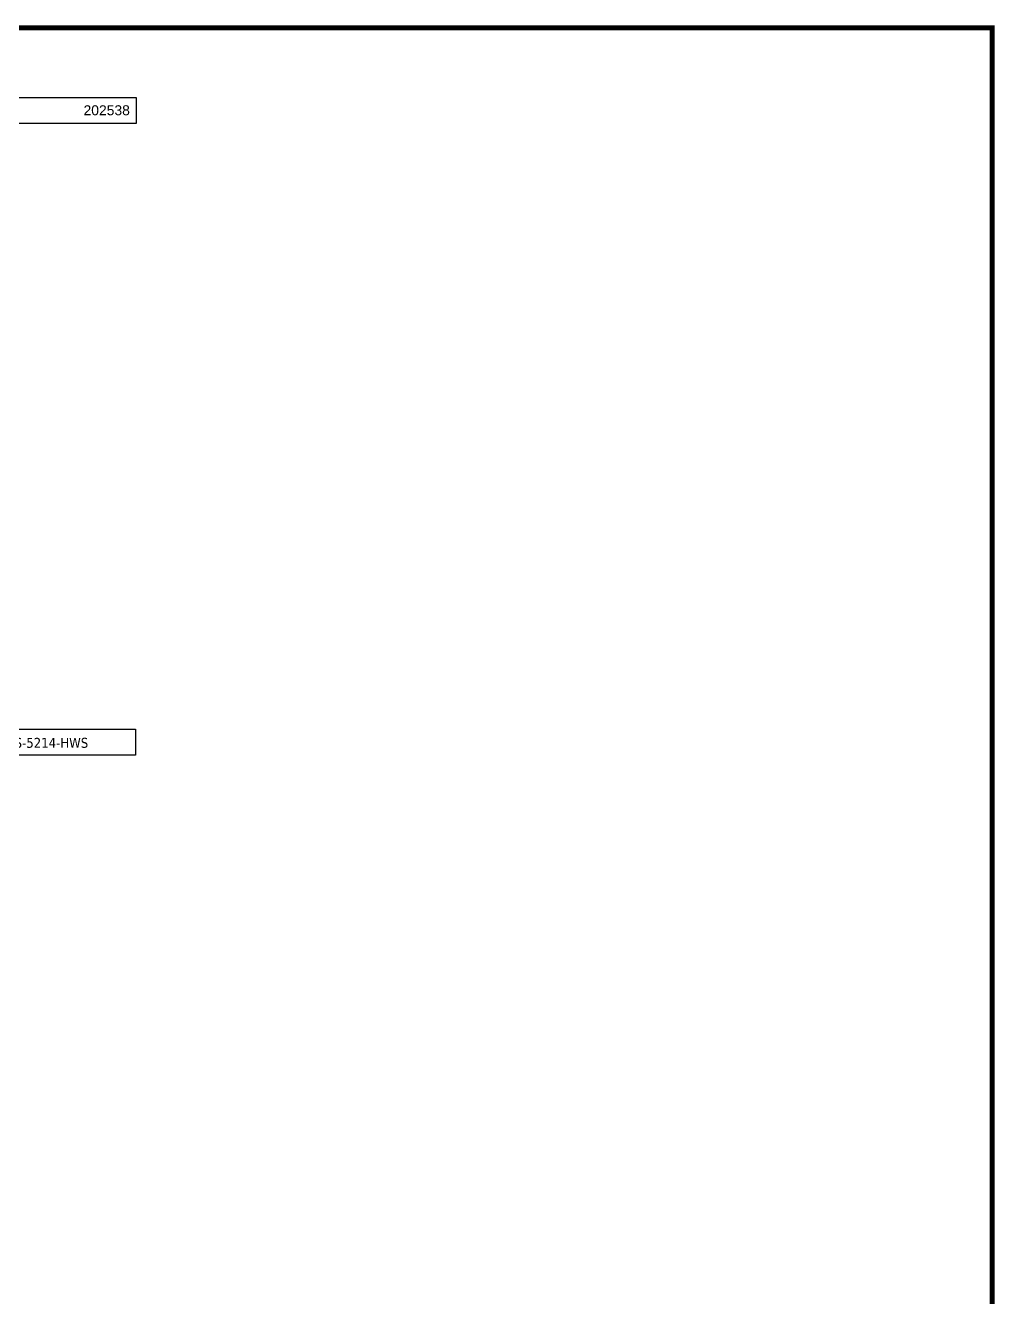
# Model space of a CAD drawing. Header units: millimetres. Extents: x 25096 to 30217, y 6541 to 10165.
# Drawn here: x 29129 to 30217, y 8737 to 10165 of the extents above; entities that cross this region are included whole.
import ezdxf

# ---------------------------------------------------------------- set-up
doc = ezdxf.new("R2010")
doc.units = ezdxf.units.MM
doc.layers.add('Reference', color=6, linetype='Continuous')
doc.layers.add('TITLE TEXT', color=7, linetype='Continuous', lineweight=20)

msp = doc.modelspace()

# ---------------------------------------------------------------- linework, layer by layer
at = {"layer": 'Reference'}
for points in [[(29060.8, 10083.8), (29253.3, 10083.8), (29253.3, 10054.7), (29060.8, 10054.7), (29030, 10069.2)], [(29060.2, 9374.6), (29252.6, 9374.6), (29252.6, 9345.5), (29060.2, 9345.5), (29029.4, 9360)]]:
    msp.add_lwpolyline(points, close=True, dxfattribs=at)
at = {"layer": 'TITLE TEXT', "ltscale": 5, "const_width": 5.38}
msp.add_lwpolyline([(30214.5, 10162.1), (30214.5, 6543.5), (25098.5, 6543.5), (25098.5, 10162.1)], close=True, dxfattribs=at)

# ---------------------------------------------------------------- texts
at = {"char_height": 11.166, "attachment_point": 1}
for s, insert in [('{\\fArial|b0|i0|c0|p34;202538}', (29194.2, 10075.2)), ('{\\fTahoma|b0|i0|c0|p34;65NB-MS-5214-HWS}', (29065, 9365))]:
    msp.add_mtext_dynamic_manual_height_columns(s, width=282.315, gutter_width=8.96, heights=[0], dxfattribs=dict(at, insert=insert))

doc.saveas('drawing.dxf')
